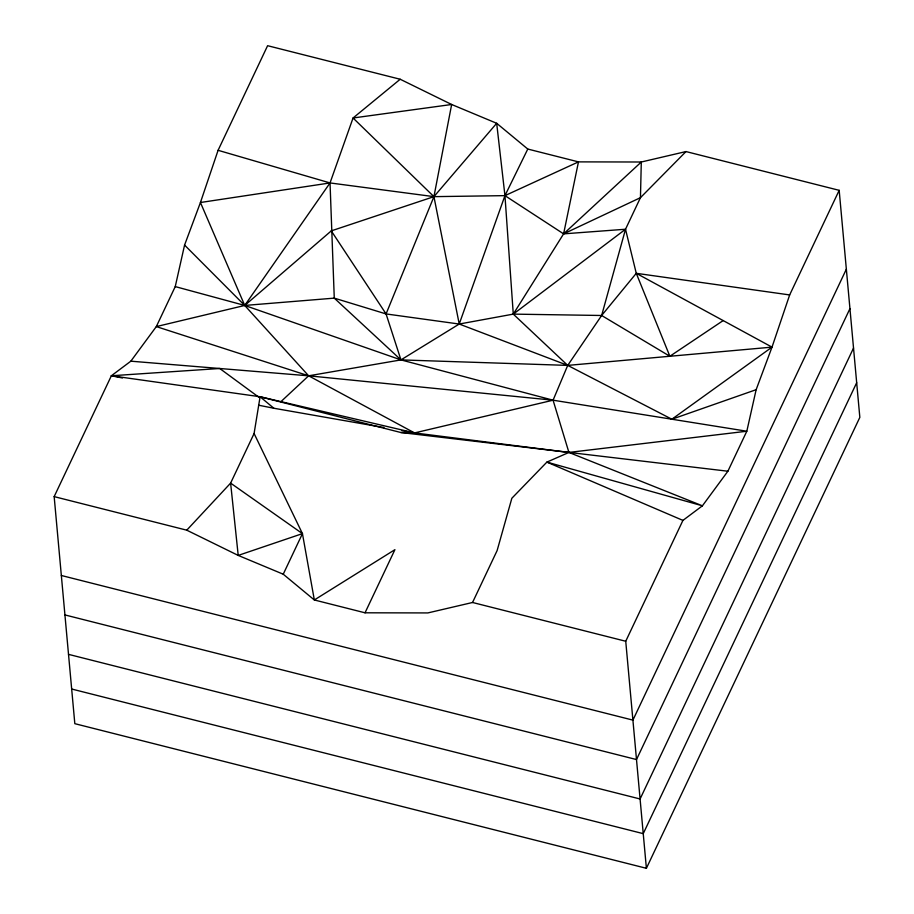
<?xml version="1.0" encoding="UTF-8"?>
<svg xmlns="http://www.w3.org/2000/svg" width="914" height="914" viewBox="0 0 914 914"><rect width="100%" height="100%" fill="white"/><g stroke="black" fill="none" stroke-linecap="round" stroke-linejoin="round"><path stroke-width="1.37" d="M54.166 496.622L186.764 530.177L230.614 483.118L254.092 433.522L260.09 396.745L111.371 375.768L54.166 496.622L74.822 723.671L646.392 868.3L859.834 417.378L839.178 190.329L685.991 151.564L641.297 162.007L578.471 161.881L527.778 149.051L496.679 123.287L451.653 104.493L400.206 79.255L267.608 45.7L218.092 150.307L200.44 202.508L184.571 245.066L175.248 286.596L156.317 326.595L130.839 361.179L111.371 375.768L122.476 377.996M839.178 190.329L789.662 294.936L772.01 347.137L756.141 389.695L746.818 431.225L727.887 471.224L702.409 505.808L682.929 520.397L625.736 641.251L646.392 868.3M186.764 530.177L238.211 555.415L283.237 574.209L314.336 599.972L365.029 612.803L427.855 612.928L472.549 602.486L497.125 550.559L511.851 498.256L546.892 462.107L702.409 505.808L568.919 452.43L553.073 400.195L567.72 365.394L601.641 315.49L625.519 229.243L640.451 197.675L685.991 151.564M527.778 149.051L504.951 195.642L459.228 324.036L400.949 359.899L308.635 375.814L130.839 361.179M383.914 427.535L273.857 408.25L260.09 396.745L400.869 432.516L414.556 432.916L553.073 400.195L400.949 359.899L386.074 313.936L433.933 196.647L451.653 104.493L353.055 117.997L330.034 182.937L244.735 305.447L156.317 326.595L308.635 375.814L414.556 432.916L568.919 452.43L746.818 431.225L553.073 400.195L308.635 375.814L244.735 305.447L184.571 245.066M283.237 574.209L302.443 533.627L254.092 433.522M365.029 612.803L394.917 549.668L314.336 599.972L302.443 533.627L230.614 483.118L238.211 555.415L302.443 533.627M846.353 269.196L632.911 720.118L61.341 575.489M849.94 308.635L636.498 759.557L64.928 614.928M853.527 348.063L640.086 798.985L68.516 654.355M856.681 382.726L643.239 833.648L71.669 689.019M175.248 286.596L244.735 305.447L334.273 298.135L386.074 313.936L459.228 324.036L513.28 314.119L601.641 315.49L636.27 273.309L625.519 229.243L563.607 233.858L504.951 195.642L433.933 196.647L330.034 182.937L218.092 150.307M281.021 401.566L308.635 375.814M723.168 320.574L669.859 356.266L636.27 273.309L772.01 347.137L567.72 365.394L400.949 359.899L334.273 298.135L330.034 182.937L200.44 202.508L244.735 305.447L331.279 230.876L433.933 196.647L496.679 123.287L504.951 195.642L513.28 314.119L567.72 365.394L671.87 419.229L756.141 389.695M400.206 79.255L353.055 117.997L433.933 196.647L459.228 324.036L567.72 365.394M625.519 229.243L513.28 314.119L563.607 233.858L641.297 162.007L640.451 197.675L563.607 233.858L578.471 161.881L504.951 195.642M671.87 419.229L772.01 347.137M568.919 452.43L546.892 462.107L682.929 520.397M111.371 375.768L219.737 368.491L259.199 397.487M400.869 432.516L727.887 471.224M636.27 273.309L789.662 294.936M402.023 430.711L414.556 432.916L260.09 396.745M258.582 405.199L273.857 408.25M472.549 602.486L625.736 641.251M244.735 305.447L400.949 359.899M601.641 315.49L669.859 356.266M331.279 230.876L386.074 313.936"/></g></svg>
